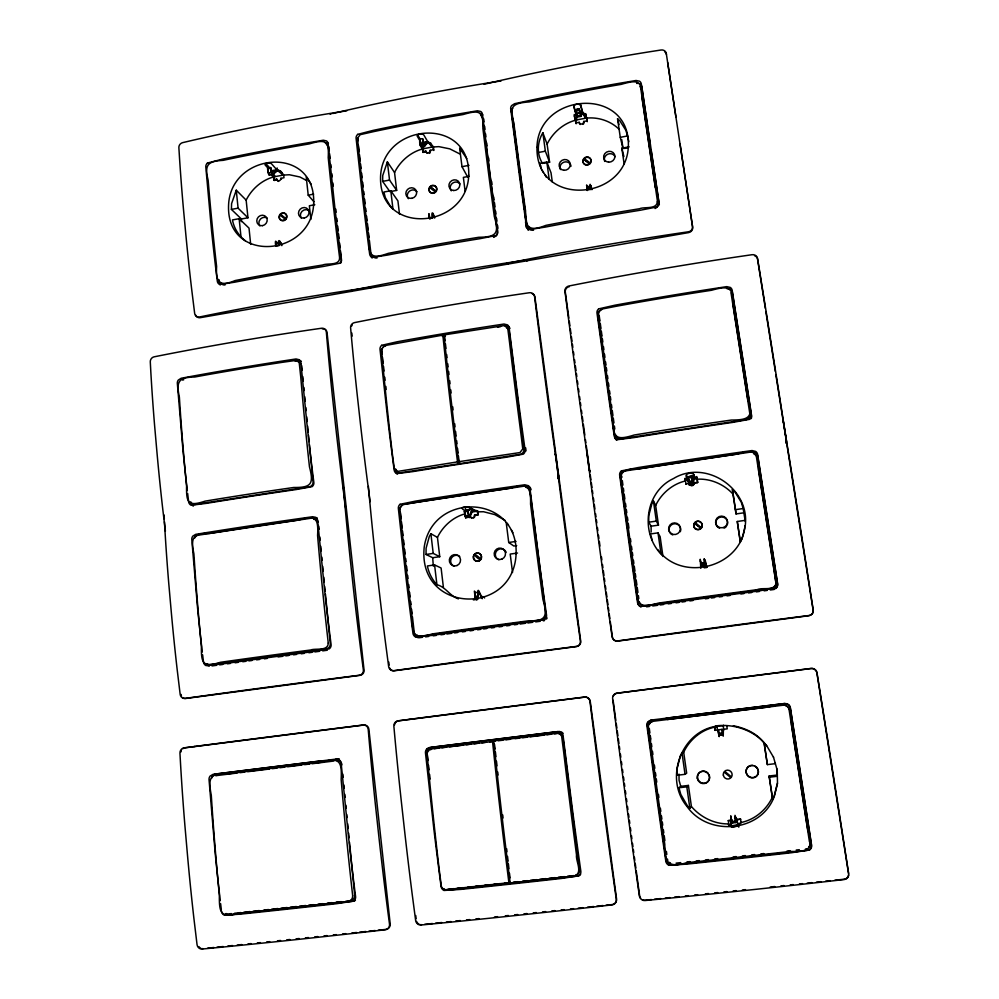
<?xml version="1.0" encoding="UTF-8"?>
<svg xmlns="http://www.w3.org/2000/svg" width="999" height="999" viewBox="0 0 999 999"><rect width="100%" height="100%" fill="white"/><g stroke="black" fill="none" stroke-linecap="round" stroke-linejoin="round"><path stroke-width="1.5" d="M542.582 163.536C536.463 154.046 537.275 142.245 542.844 132.742L547.115 144.118L549.587 162.25L543.993 163.274M582.892 112.6L585.614 118.232L576.76 119.892L576.173 113.536L582.704 112.313L580.881 115.609L579.283 109.091C572.689 105.757 579.457 123.526 576.311 114.66M738.486 825.811L735.264 816.52L735.576 822.564L732.03 822.964L730.918 816.932L731.33 826.61L738.561 825.898L731.256 826.747M281.855 245.642C279.433 238.137 278.371 244.318 278.684 245.105A4.021 1.286 77.1 0 1 278.621 240.959A4.021 1.286 77.1 0 1 280.407 242.095L281.768 244.855M432.692 557.717L439.747 556.705L437.45 537.412L430.894 533.728L429.32 536.451L426.098 548.189L426.024 554.457L432.692 557.717L433.329 566.233M389.897 191.646L382.629 181.368L382.729 175.537L387.375 161.875L394.543 172.515L396.665 190.409L391.246 191.396M723.476 725.274L723.239 736.151L721.902 729.382L718.393 729.807L718.805 734.964L723.276 734.864L721.902 729.382M269.405 175.05A4.021 0.687 80 0 1 268.306 173.189A4.021 0.687 80 0 1 267.607 168.431L270.617 167.47L271.104 171.616M231.406 209.403L231.581 203.646L236.263 190.185L246.154 200.125L247.964 217.782L241.396 218.993L231.406 209.403L238.087 208.167L247.964 217.782M241.321 221.641L241.396 218.993M429.071 214.785L429.083 215.772M468.593 510.701L464.485 511.326L465.734 518.044L465.884 515.147M276.311 242.133A4.021 0.699 80.5 0 0 275.449 241.733A4.021 0.699 80.5 0 0 275.724 245.642L275.861 246.278L276.161 242.532M472.677 508.816L465.971 510.439L472.44 508.966M693.244 479.12L695.916 478.721L693.893 475.874L693.244 483.404L691.845 477.51L688.473 478.009L689.26 485.052L687.137 477.759L686.575 480.119L689.235 479.72M691.845 477.51L693.306 484.453L693.98 476.785L695.916 478.721M425 145.767C419.168 150.999 417.682 136.114 422.714 139.111A4.083 0.912 77.7 0 0 423.564 143.906A4.083 0.912 77.7 0 0 424.987 145.754L428.084 142.208L432.305 147.053L423.738 148.664L422.452 144.98M576.173 113.536L576.923 116.359L581.006 115.559M482.23 598.713L478.571 591.483L478.234 596.565L474.975 597.027L474.7 592.02L474.95 592.732M700.349 561.176C706.58 578.046 702.572 545.816 706.755 567.457M465.659 516.858L464.485 511.326M736.825 819.704L740.546 819.143L736.825 819.704A2.535 2.448 49.5 0 0 735.851 818.031M769.143 775.998L769.28 777.222L777.272 776.285L776.972 775.074L769.143 775.998L772.339 797.227C766.52 809.814 754.67 819.779 740.983 822.514L738.336 824.15C738.448 827.147 729.52 828.183 730.893 824.987L728.433 824.699L728.696 823.9C714.497 824.237 700.549 817.232 691.408 806.505L688.411 785.426L680.731 786.325L678.97 787.761L680.781 794.367L687.449 805.918L689.872 808.378L691.408 806.505M777.409 783.154L774.213 795.966L772.552 798.913L769.28 777.222M744.967 525.711C741.558 567.232 682.305 582.892 657.941 549.812M744.73 528.209L741.97 539.01L740.359 541.845L737.274 521.49L744.954 520.379M731.955 820.117L728.221 820.679L731.905 820.266M472.152 509.527L469.605 516.533L465.522 517.12M465.759 517.719L469.905 517.095L473.039 509.69M579.283 109.091L580.869 116.371L582.654 112.999L585.614 118.232M434.665 218.069L432.692 214.036L432.642 217.894L429.37 218.569L429.158 216.571M683.691 752.247L681.992 752.946L680.344 755.856L677.122 768.468L677.197 775.249L685.039 774.325L686.675 773.176L683.691 752.247C689.472 739.859 701.111 730.007 714.572 727.185L715.034 730.344L717.532 730.032M651.098 526.198L658.478 525.137L655.669 505.457L653.446 501.036L651.86 503.821L648.726 515.809L648.776 522.202L651.098 526.198L651.148 532.067M655.669 505.457C661.338 493.494 672.502 483.991 685.439 480.956L684.877 479.208L687.025 478.046L686.625 475.287M437.45 537.412C442.807 526.323 452.872 517.195 464.822 513.911M547.115 144.118C552.684 132.705 563.224 123.576 575.524 120.192L574.213 116.009L576.023 114.086L573.738 105.257M394.543 172.515C400.037 161.363 410.277 152.347 422.315 149.013L423.114 152.485L422.44 147.028M246.154 200.125C251.586 189.236 261.526 180.32 273.314 177.023L274.263 180.419L277.372 179.832A2.173 1.998 -45.4 0 0 278.596 181.418M693.893 475.874L686.95 476.985L694.018 475.936M591.92 189.698L590.459 185.489L590.609 189.473L590.172 184.315L591.808 188.886M280.519 215.409L281.069 214.735L285.951 218.644L285.402 219.318L280.657 215.547L281.069 214.735M430.232 187.899L430.794 187.213L435.851 191.159L435.289 191.845L430.319 188.049L430.794 187.213M435.764 191.021L435.289 191.845M584.19 159.615L584.765 158.916L590.022 162.912L589.447 163.611L584.19 159.615L589.447 163.611M584.24 159.765L584.765 158.916M589.398 163.449L590.022 162.912M694.954 523.613L695.554 522.889C712.762 537.175 683.029 514.597 700.511 527.996M694.979 523.676L695.579 522.939M269.405 175.062L273.251 174.338L277.56 170.554L283.216 175.087L274.912 176.648L273.464 174.35M678.97 787.761L686.812 786.85L688.411 785.426M432.642 217.894L432.33 217.37A4.083 0.937 78.2 0 1 432.08 213.187A4.083 0.937 78.2 0 1 433.441 214.423L434.565 217.27M464.173 512.025L465.771 510.964L465.434 508.254M420.916 145.717L419.655 139.273M489.56 741.845L494.168 741.27L429.957 749.05L427.06 752.834L428.434 768.893A697.364 94.93 83.2 0 0 439.285 870.179L441.408 886.65L442.882 888.723L445.117 889.784L510.564 882.492M718.493 726.036L714.572 727.185M722.639 731.555A2.485 2.423 43.8 0 0 723.538 729.295L723.601 729.282A2.485 2.423 43.7 0 1 723.613 729.919M715.034 730.344L714.547 726.498M332.692 113.524L341.433 111.476A655.119 182.917 -8.2 0 1 491.483 82.418L501.086 80.919M484.078 84.266L494.717 81.793A667.931 186.014 -9.3 0 1 649.787 51.748L661.038 50A4.633 4.121 -7.8 0 1 666.271 53.384L692.644 227.322A4.758 4.495 -21.1 0 1 688.636 232.605L200.225 317.682A4.446 4.121 -53.5 0 1 195.854 315.222M704.283 567.857L706.892 567.407M477.884 599.3L473.364 599.887M268.843 168.369L270.904 167.982M576.923 116.359L576.148 110.265L578.346 109.853M576.273 111.039L579.52 110.427M282.143 173.476C280.856 166.234 262.562 173.314 276.935 170.33M422.939 142.32L428.396 141.746L425.811 142.245M576.198 113.861L581.555 112.85M272.977 171.416L277.56 170.554M427.959 142.183L425.499 142.645L428.209 142.27M580.069 113.486L582.654 112.999M273.189 171.416L277.722 170.567M275.761 171.341L278.271 170.866M425.911 143.019L428.496 142.532M267.632 168.032L268.506 172.964L271.778 172.352L273.164 173.564L277.822 169.855M420.442 144.318L423.826 143.681L424.9 144.967L428.121 141.483M576.898 116.096L580.706 115.372M577.01 117.133L581.118 116.359M273.601 179.695L276.711 179.108A2.173 1.998 -45.4 0 0 279.008 180.769A2.173 1.998 -45.4 0 0 280.869 178.322L283.991 177.735L283.704 175.075L280.469 171.378L277.385 170.429L271.553 163.836A3.372 1.149 3.3 0 0 267.32 162.874A3.347 1.374 -12.6 0 0 265.197 165.035L268.157 168.319M422.652 151.711L425.861 151.099A2.223 2.06 -37.7 0 0 428.271 152.785A2.223 2.06 -37.7 0 0 430.157 150.3L433.379 149.688L433.828 150.474L433.316 146.378M575.524 120.192L575.911 122.939L579.233 122.315A2.273 2.11 -28.7 0 0 581.743 124.001A2.273 2.11 -28.7 0 0 583.666 121.478L586.987 120.854L587.237 121.678L585.714 113.611M424.175 152.285L426.323 151.873A2.223 2.06 -37.7 0 0 427.135 153.234M311.313 184.365L306.243 177.073L308.216 195.167L313.649 194.156M382.629 181.368L389.535 180.082L396.665 190.409M466.783 158.579L459.665 148.327L462 166.658L469.018 165.359M538.224 152.522L545.354 151.199L549.587 162.25M627.522 135.964L625.874 130.307L619.78 120.704L617.569 118.744L620.267 137.313L627.522 135.964L628.858 141.683M250.687 244.405L249.013 228.122L239.148 218.681L232.467 219.917C233.903 228.209 238.711 235.702 245.367 240.834M314.81 204.745L309.365 205.757L310.864 219.405M390.796 190.747L383.878 192.02L385.327 197.602L390.909 207.118L392.969 209.091L390.796 190.747L397.914 200.874L399.525 214.373M468.981 176.348L463.361 177.385L465.109 191.221M541.271 168.968L539.685 163.324L546.84 162.013L551.036 172.852L552.285 181.98M624.138 164.011L621.84 148.189L629.12 146.853M624.487 148.451L627.335 147.927M277.635 242.72L280.407 242.095M591.046 186.751L586.9 187.5L586.825 186.813L590.821 186.089M275.687 243.506L278.796 242.944M277.909 243.356L280.494 242.882M590.509 188.374L587.225 188.973L586.825 186.813M275.861 246.278L279.083 245.617M587.25 190.534L586.625 184.952L587.35 189.972L590.684 189.373M445.079 340.709L444.717 337.625L442.869 335.102L384.253 345.704L381.518 349.238L382.704 363.386A652.11 90.247 81.8 0 0 392.37 453.858L394.305 468.756L397.752 471.403L457.517 461.888L459.315 463.723L400.587 472.764A4.533 4.333 -49.4 0 1 395.716 469.043M295.092 361.101L298.139 360.589A4.508 4.246 -52.5 0 1 301.336 361.351M442.357 336.401L445.429 335.889M497.527 327.148L500.599 326.636M443.981 334.915L504.195 325.587L507.717 328.109L509.54 342.345A658.578 54.633 81.6 0 0 520.929 433.791L522.764 448.926L519.955 452.572L458.653 461.713L458.291 458.891A657.18 72.69 81.7 0 1 444.255 337.55L443.981 334.915L445.217 336.601M346.84 110.789L337.65 112.213A645.791 179.033 -7 0 0 192.42 140.347L182.63 142.645A4.358 3.634 -48.3 0 0 178.871 147.552L179.408 156.319A579.82 127.06 80.4 0 0 183.429 208.766L185.864 234.852A580.182 127.385 80.5 0 0 191.746 289.86L194.668 313.474A4.446 4.071 -74.6 0 0 199.313 317.033L209.328 314.985A655.157 131.531 -7 0 1 357.729 289.111L368.681 287.512A4.52 4.433 -43.6 0 0 369.817 287.188M466.021 509.915L472.552 508.866M465.984 510.227L472.34 509.103M687.05 476.935L693.768 476.136M687.137 477.135L693.731 476.548M464.597 511.763L467.919 511.263L469.605 516.533M470.666 512.187L476.623 511.313L476.511 510.464M687.25 477.51L689.06 484.028L688.935 481.393L692.419 480.869M689.035 482.317L692.607 481.793M465.259 516.283L468.793 515.771M689.11 483.104L692.806 482.567M471.765 517.981A2.285 2.235 -55.1 0 1 470.404 516.196L469.992 515.909A2.285 2.235 -55.1 0 0 472.502 517.832A2.285 2.235 -55.1 0 0 474.463 515.247L478.221 515.047M685.876 483.916L689.385 483.404A2.36 2.31 -9.5 0 0 692.057 485.352A2.36 2.31 -9.5 0 0 694.068 482.704L697.664 482.529L694.168 483.054A2.36 2.31 -9.4 0 1 689.66 484.328M465.409 516.833L469.08 516.283M474.463 515.247L477.097 515.209M689.098 484.652L693.431 484.003M426.024 554.457L433.216 553.409L439.747 556.705M508.429 524.862L506.218 522.664L508.728 542.482L516.058 541.421M648.776 522.202L656.318 521.116L658.478 525.137M743.556 512.862L736.038 513.936L735.476 509.652L743.156 508.541L745.279 521.503M516.683 545.604L513.811 546.016L508.728 542.482M443.406 587.424L441.096 567.994L434.577 564.934L427.385 565.958C428.733 572.889 432.142 579.595 436.925 584.74C445.766 586.85 449.737 596.078 458.404 598.863M517.532 553.021L510.202 554.083L512.537 572.489M662.961 556.468L660.127 536.65L658.004 532.867L650.449 533.953L652.185 540.122M476.348 592.532L479.133 592.145M700.973 563.136L704.47 562.787L700.998 563.274M701.123 564.16L704.607 563.673M475 596.753L478.359 596.278M701.261 565.172L704.782 564.685M212.013 665.921L216.621 665.297M219.693 664.872L222.777 664.46M227.385 663.823L230.457 663.411M235.065 662.787L238.149 662.362M242.757 661.738L245.829 661.313M248.913 660.901L251.985 660.489M256.593 659.852L259.665 659.44M264.285 658.816L267.357 658.391M278.122 656.93L282.729 656.306M285.801 655.881L288.886 655.469M293.494 654.832L296.566 654.42M301.174 653.796L304.258 653.371M308.866 652.747L311.938 652.322M315.022 651.91L319.63 651.286M322.702 650.861L327.31 650.237M422.54 637.287L419.48 637.699A4.72 4.583 -75.3 0 1 414.385 633.653L412.437 616.783M425.599 636.875L428.658 636.45M433.241 635.826L436.301 635.414M440.884 634.79L443.943 634.377M447.003 633.965L451.598 633.341M454.645 632.916L457.704 632.504M462.3 631.88L465.359 631.468M469.942 630.844L473.002 630.419M477.584 629.795L480.644 629.382M483.703 628.97L486.763 628.546M491.358 627.921L494.418 627.509M499.001 626.885L502.06 626.473M506.643 625.849L509.702 625.436M514.298 624.812L517.357 624.387M520.417 623.975L524.999 623.351M528.059 622.939L532.642 622.315M535.701 621.89L540.297 621.266M646.578 606.818L649.662 606.393M652.759 605.981L657.392 605.344M660.489 604.919L663.586 604.507M668.219 603.871L671.316 603.458M675.961 602.822L679.045 602.397M682.142 601.985L685.239 601.56M689.872 600.923L692.969 600.511M705.331 598.826L708.428 598.401M711.525 597.989L714.61 597.564M719.255 596.927L722.352 596.515M726.985 595.879L730.082 595.454M740.908 593.993L743.993 593.568M748.638 592.931L751.735 592.519M756.368 591.883L759.465 591.458M764.098 590.834L767.195 590.409M770.291 589.997L773.376 589.572A4.97 4.858 15.6 0 0 774.625 589.235M493.693 740.883L557.854 733.191L560.139 734.178L561.638 736.188L563.711 752.397A704.782 57.043 82.5 0 0 576.51 854.944C575.524 860.801 583.379 873.263 574.338 875.898L510.177 882.966L509.777 879.857A703.071 76.261 82.8 0 1 494.006 743.893L493.693 740.883L495.354 741.121M237.013 773.039L217.033 775.524A4.745 4.421 -78 0 0 215.896 775.823M240.097 772.664L244.705 772.09M247.777 771.703L269.305 769.043M272.377 768.656L276.998 768.081M280.07 767.707L284.69 767.132M287.762 766.745L301.598 765.034M304.67 764.647L309.29 764.085M312.362 763.698L333.891 761.026M434.253 748.701L438.861 748.126M441.933 747.751L446.541 747.177M449.612 746.79L463.449 745.079M466.521 744.705L471.128 744.13M474.2 743.743L478.808 743.181M481.88 742.794L486.488 742.22M498.389 740.746L502.947 740.184M505.981 739.809L510.539 739.248M515.097 738.673L519.655 738.111M522.689 737.737L527.247 737.175M530.282 736.8L543.956 735.102M546.99 734.727L551.548 734.165M554.582 733.778L557.617 733.403A4.858 4.758 81.6 0 1 562.949 737.637L579.482 869.929A5.032 4.833 72.3 0 1 575.299 875.436M716.67 725.798C734.802 723.776 754.957 730.569 766.608 745.654M723.538 729.295L727.247 728.845L726.723 725.686M718.868 733.291L722.489 732.854M718.968 734.203L722.677 733.753M719.018 734.914L722.876 734.44M733.366 725.749C745.017 728.084 757.067 733.328 764.123 743.069L767.369 764.61L775.361 763.661L775.087 762.724M715.709 725.948L716.87 727.022M731.792 821.528L735.414 821.128M731.93 822.564L735.589 822.152M737.187 824.2L739.997 823.875M731.318 825.748L738.136 824.987M731.33 826.036L738.224 825.261M731.343 826.273L738.323 825.499M676.098 863.136L680.719 862.624M686.875 861.962L689.959 861.625M696.116 860.951L699.2 860.614M705.356 859.939L708.441 859.602M714.597 858.94L717.682 858.603M733.079 856.917L736.163 856.58M742.319 855.918L745.404 855.581M751.56 854.907L754.645 854.57M760.801 853.895L763.885 853.558M786.987 851.048L790.059 850.711M796.228 850.037L799.312 849.699M447.902 889.31L454.008 888.648M457.067 888.311L463.186 887.649M467.769 887.149L472.352 886.65M475.412 886.313L481.518 885.651M484.577 885.314L490.696 884.652M493.743 884.315L499.862 883.653M504.445 883.153L509.028 882.654M513.324 882.192L517.969 881.68M522.614 881.18L527.272 880.668M530.369 880.331L536.563 879.657M539.66 879.32L545.854 878.645M548.963 878.308L555.157 877.634M558.254 877.297L564.447 876.623M567.544 876.285L573.751 875.611M231.443 913.598L228.346 913.923A4.883 4.508 -85.3 0 1 226.049 913.523M234.528 913.261L240.722 912.587M243.806 912.249L250 911.575M253.097 911.238L259.278 910.564M263.923 910.064L268.556 909.552M271.653 909.215L277.847 908.541M280.931 908.203L287.125 907.529M290.209 907.204L296.403 906.53M299.5 906.193L305.682 905.519M308.778 905.181L313.411 904.669M318.057 904.17L322.702 903.67M327.335 903.158L331.98 902.659M336.613 902.147L341.258 901.647M345.904 901.135L350.537 900.636A4.933 4.633 89.8 0 0 354.682 895.229L349.525 842.444M651.423 899.55L645.254 900.199A5.17 4.945 61.2 0 1 642.682 899.787M654.507 899.225L660.664 898.576M665.297 898.089L669.917 897.601M674.55 897.114L679.17 896.627M685.339 895.978L688.423 895.653M694.592 894.992L697.677 894.667M705.394 893.855L708.478 893.531M714.647 892.881L717.732 892.557M723.888 891.907L726.972 891.583M733.141 890.933L736.226 890.609M742.394 889.959L745.479 889.634M770.154 887.025L774.787 886.538M780.956 885.888L784.04 885.564M790.197 884.914L793.281 884.59M799.45 883.94L802.534 883.615M807.167 883.128L811.787 882.641M816.42 882.142L821.041 881.655M825.674 881.168L830.294 880.681M834.927 880.194L844.18 879.22A5.357 5.082 43.9 0 0 848.563 874.849M424.687 924.325L432.442 923.513M435.539 923.188L441.745 922.527M446.403 922.04L451.048 921.553M455.706 921.066L460.352 920.566M466.558 919.917L469.655 919.592M475.861 918.943L478.958 918.605M494.468 916.982L497.564 916.645M505.319 915.833L508.416 915.509M514.622 914.847L517.719 914.522M523.926 913.873L527.022 913.548M533.229 912.886L536.326 912.562M542.532 911.912L545.629 911.587M551.835 910.926L554.932 910.601M561.126 909.952L564.235 909.627M570.429 908.965L573.538 908.64M578.184 908.153L582.842 907.666M587.487 907.167L593.693 906.518M596.79 906.193L602.996 905.544M606.093 905.206L612.3 904.557A5.17 4.945 64.5 0 0 616.57 898.925L590.259 701.398A4.945 4.87 71.6 0 0 584.777 697.127L398.626 720.841A4.845 4.67 -85.6 0 0 395.504 722.664M207.692 948.163L213.898 947.502M216.995 947.177L223.202 946.528M227.859 946.041L232.505 945.541M237.163 945.054L241.808 944.567M248.014 943.918L251.111 943.593M257.317 942.931L260.414 942.606M266.621 941.957L269.718 941.632M277.472 940.808L280.569 940.484M286.775 939.834L289.872 939.51M296.079 938.848L299.176 938.523M305.382 937.874L308.479 937.549M314.685 936.9L317.782 936.562M323.988 935.913L327.085 935.588M333.291 934.939L336.388 934.614M342.595 933.953L345.691 933.628M351.898 932.979L356.543 932.492M359.64 932.167L365.846 931.505M368.943 931.18L375.149 930.531M378.246 930.206L386.001 929.382A5.057 4.77 82.4 0 0 390.197 923.85L368.906 729.27A4.858 4.67 -84.1 0 0 363.736 725.037L185.002 747.814A4.783 4.471 -79.9 0 0 182.829 748.738M580.494 105.282L582.729 112.825L585.377 113.911L586.6 118.119C598.426 116.883 610.976 121.091 619.38 129.558M422.315 149.013L419.98 145.092L421.416 143.257L417.245 136.226A3.397 1.386 -15.3 0 1 419.767 133.953A3.397 1.236 1.2 0 1 423.826 134.977L427.909 142.033L430.769 143.057L433.042 146.99L438.886 146.641L449.8 148.863L459.577 153.821M283.704 175.075L289.36 174.75L299.862 176.973L306.556 180.494M687.025 478.046C682.442 472.827 695.516 470.941 694.105 476.998L696.653 477.46L697.14 479.208C710.514 478.371 724.05 484.265 733.029 494.13L736.038 513.936M723.338 725.811C683.616 725.149 662.349 777.022 686.987 806.455C708.353 837.025 761.213 832.167 774.287 796.44L777.497 783.553L777.234 770.179L773.451 757.017M465.771 510.964C455.094 506.318 471.466 505.307 472.527 509.965L475.424 510.352L477.46 511.838L483.541 511.738L494.917 514.635L505.144 520.429M336.001 759.04L337.237 759.053M474.238 510.227L476.623 511.313M338.424 759.402L339.473 760.052A4.908 4.72 -71.8 0 1 341.171 763.336L348.639 838.111A634.178 112.288 83.5 0 0 354.233 885.826L355.582 896.503A4.97 4.808 78.5 0 1 353.721 901.073L336.788 903.67A693.094 37.438 -7.1 0 1 240.359 914.147L224.251 915.146A4.908 4.471 77 0 1 221.503 911.138M430.881 187.362L435.851 191.159M733.029 494.13L732.417 489.435L734.777 491.658L741.333 502.335L743.156 508.541M662.275 555.332C639.81 533.853 644.692 491.958 673.488 478.558C705.993 458.616 751.123 489.335 745.067 526.86M764.123 743.069L766.583 745.504L773.513 757.254M458.653 461.713L460.452 463.548L519.942 454.395A4.595 4.433 -37.2 0 0 523.901 449.263L509.19 331.218A4.533 4.283 -33.6 0 0 506.505 327.859M285.402 219.318L285.951 218.644M269.168 174.338L268.506 172.964M270.841 174.276L273.314 177.023M276.711 179.108L277.372 179.832M265.921 163.636L270.841 169.131M280.869 178.322L281.518 179.046M308.216 195.167L313.961 201.786M429.358 142.882L432.305 147.053M542.007 170.167L543.493 172.577M544.979 174.987L546.453 177.397M425.861 151.099L426.323 151.873M417.632 134.865L420.417 139.573M430.157 150.3L430.606 151.074M511.438 530.094L512.937 532.717M299.2 362.437L300.736 376.923A647.439 112.875 81.8 0 0 309.465 466.858C313.948 483.866 311.488 487.712 293.706 487.487A645.329 92.657 -6.5 0 0 205.12 501.136C188.162 506.805 186.226 502.947 186.576 486.038A641.208 146.179 82 0 1 179.37 397.065C175.974 381.393 178.571 377.347 194.805 376.998A637.624 125.961 -6.4 0 1 281.855 362.387L296.154 360.389L299.2 362.437A4.421 4.121 -48.7 0 1 300.986 363.723M462 166.658L467.794 177.31M467.919 511.263L467.682 511.388A4.146 1.011 80.8 0 0 468.556 516.296A4.146 1.011 80.8 0 0 469.905 517.095M459.665 148.327L461.126 151.074M482.13 597.852L479.021 591.271A4.183 1.024 81.6 0 0 477.759 591.171A4.183 1.024 81.6 0 0 478.059 595.966L478.234 596.565M738.261 824.737L734.977 815.334L735.576 822.564M422.739 138.699L423.826 143.681M271.778 172.352L270.966 169.53M539.685 163.324L540.771 166.021M587.35 189.972L587.3 189.385M575.911 122.939L576.161 123.764L574.213 114.448M576.023 114.086L573.701 106.568A3.484 1.374 -17.9 0 1 576.648 104.196A3.459 1.324 -1.3 0 1 580.506 105.282M579.233 122.315L579.482 123.139A2.273 2.11 -28.6 0 0 580.344 124.5M583.666 121.478L583.916 122.303A2.273 2.11 -28.6 0 1 583.066 124.338M580.506 103.971L582.729 112.825M706.63 566.57L704.158 558.703L704.745 564.972M680.731 786.325L679.058 780.294L678.995 774.088M429.27 214.448L428.858 213.624L429.37 218.569M474.85 591.858L474.425 591.033L474.975 597.027M621.84 148.189L623.913 156.593M620.267 137.313L623.064 148.714M617.569 118.744L618.993 124.613M475.599 595.441L476.785 599.987M716.745 726.098L719.218 736.638L718.393 729.807M429.533 215.946L430.157 218.881M765.346 308.416L757.554 259.203A4.808 4.558 -15.6 0 0 754.557 255.707M765.833 311.501L775.336 371.478M775.823 374.563L813.124 610.164A5.032 4.883 20 0 1 808.94 615.696L617.794 641.083A4.82 4.808 59.8 0 1 612.375 636.937L610.277 621.528M848.526 873.488L816.882 672.851A5.132 4.97 28.6 0 0 811.063 668.518L617.07 693.244A4.933 4.87 62.4 0 0 613.211 696.216M809.465 841.907L789.048 709.465A5.032 4.883 35 0 0 783.366 705.182L652.647 721.34C643.831 723.85 651.385 736.226 650.536 741.832A701.261 32.218 82 0 0 664.785 844.367C664.822 863.798 668.219 867.806 687.474 862.624A701.098 37.862 -6.5 0 0 790.384 851.41C810.976 852.11 813.336 847.976 807.554 828.521A708.953 7.817 81.3 0 0 791.533 724.637C791.295 704.907 787.786 701.735 768.431 706.967A693.269 3.309 -7 0 0 667.282 719.517M732.417 489.435L735.476 509.652M740.359 542.42L737.274 521.49M764.098 742.569L767.369 764.61M650.349 145.167L641.296 83.941A4.645 4.233 -11.8 0 0 639.51 81.181L636.063 80.494L622.04 82.842A671.39 179.408 -9.2 0 0 528.134 100.787L514.61 103.696L511.625 105.594A4.608 4.083 -36.3 0 0 510.701 108.829L519.18 173.826A596.79 41.434 81.1 0 0 525.062 216.496L526.436 226.174A4.658 4.408 -50.6 0 0 529.233 229.62L545.367 227.073A677.459 144.668 -8.7 0 1 640.634 210.177L657.167 206.93A4.708 4.57 -18.5 0 0 658.915 202.622L657.442 192.807A602.934 6.643 81.4 0 1 651.011 149.638M659.328 204.695L641.857 86.863A4.67 4.321 -25.6 0 0 639.023 83.579M696.778 476.523L697.664 482.529M697.14 479.208L697.577 482.192M693.693 474.225L694.105 476.998M740.546 819.143L741.121 823.051M688.648 479.37L688.935 481.393M738.336 824.15L738.773 827.16M686.45 479.258L686.575 480.119M685.102 478.259L685.988 484.265M730.306 825.911L730.182 824.987L731.193 825.536L730.744 815.808L732.03 822.964M728.283 820.529L729.045 825.736M621.74 139.598L622.839 147.203M653.446 501.036L656.318 521.116M658.004 532.867L660.888 553.071M681.992 752.946L685.039 774.325M686.812 786.85L689.872 808.378M586.6 118.119L586.987 120.854M576.648 119.106L576.76 119.892M622.29 480.507L622.926 485.114M623.364 488.174L623.788 491.246M624.213 494.318L624.862 498.913M625.511 503.508L625.936 506.58M626.361 509.652L626.798 512.712M627.434 517.32L627.872 520.379M628.296 523.451L628.933 528.046M630.444 538.786L630.869 541.845M631.518 546.453L631.942 549.512M632.367 552.584L632.804 555.656M633.441 560.252L633.865 563.324M634.303 566.383L634.939 570.991M635.376 574.05L635.801 577.122M636.226 580.182L636.875 584.79M637.3 587.849L637.949 592.457M638.373 595.516L638.811 598.588M649.275 728.283L649.912 732.904M650.337 735.976L650.774 739.048M651.41 743.668L651.835 746.74M652.484 751.36L652.909 754.432M654.407 765.197L654.832 768.281M655.469 772.889L655.906 775.973M656.331 779.045L656.755 782.117M658.466 794.43L658.89 797.502M660.389 808.266L660.826 811.35M661.463 815.958L661.887 819.043M662.325 822.115L662.749 825.186M663.386 829.807L663.811 832.879M664.248 835.951L664.884 840.571M666.383 851.335L666.808 854.42M599.263 316.046L599.887 320.617M600.312 323.676L600.948 328.259M601.361 331.306L601.997 335.889M602.409 338.948L602.834 341.995M603.458 346.578L603.883 349.638M604.52 354.208L604.932 357.267M605.569 361.85L605.981 364.897M606.405 367.957L606.83 371.004M607.454 375.587L607.879 378.646M608.503 383.229L608.928 386.276M609.552 390.859L609.977 393.918M610.401 396.965L610.814 400.025M611.45 404.595L611.863 407.654M612.287 410.714L612.911 415.284M613.336 418.344L613.96 422.927M614.385 425.974L614.81 429.033M568.856 318.082L565.284 291.933A4.658 4.446 -30.4 0 1 567.045 287.7M569.28 321.166L569.905 325.774M570.329 328.858L570.953 333.466M571.378 336.551L572.002 341.171M572.427 344.243L572.839 347.315M573.476 351.935L573.901 355.007M574.525 359.628L574.949 362.712M575.362 365.784L575.998 370.404M576.411 373.476L576.835 376.548M577.459 381.168L577.884 384.24M578.521 388.861L578.933 391.945M579.57 396.553L579.982 399.637M580.407 402.709L580.831 405.781M581.455 410.402L581.88 413.474M582.292 416.558L582.929 421.178M583.341 424.25L584.815 435.015M585.439 439.635L585.864 442.707M586.288 445.791L586.913 450.412A4.708 4.458 -38.6 0 0 586.825 451.548M587.337 453.484L589.872 472.052M590.284 475.124L590.921 479.757M591.346 482.829L591.97 487.462M592.395 490.534L592.819 493.618M593.443 498.239L593.868 501.323M594.28 504.408L594.917 509.028M595.554 513.661L595.966 516.733M596.391 519.817L596.815 522.902M597.439 527.522L597.864 530.606M598.488 535.227L598.913 538.311M599.338 541.396L599.962 546.016M601.435 556.805L601.86 559.89M602.484 564.51L602.909 567.594M603.334 570.679L603.958 575.299M604.383 578.384L604.807 581.455M605.431 586.088L605.856 589.16M606.281 592.245L606.905 596.878M607.33 599.949L607.954 604.582M608.379 607.654L608.803 610.739M609.215 613.823L609.852 618.443M542.844 132.742L545.354 151.199M546.84 162.013L549.175 179.158M613.099 700.274L615.821 720.267M616.233 723.351L616.858 727.959M617.282 731.043L617.906 735.651M618.319 738.736L618.943 743.343M619.368 746.415L619.78 749.5M620.404 754.108L620.829 757.192M621.453 761.8L621.865 764.884M622.489 769.492L622.914 772.577M623.538 777.185L623.95 780.269M624.375 783.341L624.787 786.413M625.411 791.033L625.836 794.105M626.46 798.725L626.873 801.797M627.497 806.418L627.921 809.49M628.546 814.11L628.958 817.182M629.382 820.254L629.795 823.338M630.419 827.946L630.844 831.031M631.468 835.639L631.88 838.723M632.504 843.331L632.929 846.415M633.341 849.487L633.766 852.559M634.39 857.179L634.802 860.251M635.227 863.336L635.851 867.944M636.263 871.016L639.61 895.628A5.17 4.945 61.2 0 0 640.609 898.113M511.151 109.715L511.563 112.787M511.975 115.859L512.587 120.467M512.999 123.539L513.611 128.147M514.023 131.219L514.635 135.827M515.034 138.898L515.659 143.506M516.058 146.578L516.471 149.65M517.082 154.258L517.694 158.866M518.106 161.938L518.518 165.01M519.13 169.618L519.542 172.69M520.154 177.298L520.566 180.369M521.178 184.977L521.59 188.049M521.99 191.121L522.614 195.729M523.014 198.801L523.638 203.409M524.038 206.481L524.45 209.553M525.062 214.161L526.498 224.912M370.105 501.648L367.033 478.371A594.455 92.208 81.6 0 1 360.065 420.454L357.005 392.857A593.718 92.02 81.6 0 1 351.436 337.063L350.599 327.697A4.508 4.021 -48.3 0 1 354.483 322.615L364.922 320.542A664.16 125.275 -7.8 0 1 518.219 294.368L529.433 292.732A4.608 4.296 -13.8 0 1 534.54 296.378L535.701 305.869A602.497 43.269 81.5 0 0 542.907 362.525L546.628 390.572A603.246 43.357 81.5 0 0 556.793 464.398L558.266 474.675A4.695 4.67 -17.7 0 1 557.966 477.097M488.623 157.967L489.011 160.939M525.649 447.827L526.048 450.899M587.012 452.972L588.099 461.513A614.622 35.902 81.7 0 0 595.904 520.679L599.862 549.837A615.671 35.964 81.7 0 0 608.379 610.864L612.112 636.788A4.833 4.72 61.5 0 0 617.532 640.946L629.12 639.348A702.634 27.497 -7.4 0 1 796.927 617.045L809.015 615.509A4.983 4.883 25.4 0 0 813.223 609.977L811.55 599.2A625.199 17.57 81.2 0 0 799.375 521.378L794.667 491.708A624.1 17.545 81.2 0 0 785.014 431.568L783.366 421.453A4.87 4.583 7.7 0 0 783.004 420.292M457.517 461.888L457.155 459.065A657.192 73.014 81.7 0 1 443.131 337.749L442.869 335.102M508.966 883.104L508.566 879.994A703.071 76.598 82.8 0 1 492.807 744.03L492.495 741.021M165.409 531.181L162.837 509.79A584.74 144.256 81.8 0 1 157.018 452.972L154.633 425.886A584.028 143.968 81.7 0 1 150.774 371.029L150.287 361.813A4.421 3.796 -55.6 0 1 154.096 356.83L163.961 354.87A652.197 121.566 -6.8 0 1 310.677 329.807L321.516 328.246A4.495 4.171 -28.1 0 1 326.323 331.843L327.123 341.183A592.494 98.377 81.6 0 0 332.467 396.865L335.452 424.388A593.219 98.576 81.7 0 0 344.156 496.778L345.492 506.83A4.583 4.52 -67.6 0 1 345.504 508.041M433.042 146.99L433.379 149.688M477.672 510.626L478.034 513.573M477.46 511.838L477.809 514.747M423.638 147.889L423.738 148.664M772.339 797.227L772.552 798.913M187.65 493.456L188.636 501.723A4.52 4.183 -81.5 0 0 191.184 505.257L206.231 503.384A661.413 79.296 -6.8 0 1 296.278 489.535L312.1 486.65A4.57 4.483 -63.8 0 0 313.848 482.405L312.612 472.627A592.382 105.744 81.6 0 1 307.505 429.345L300.849 362.612A4.52 4.246 -35.5 0 0 299.275 359.752L296.041 358.966L282.617 361.001A655.556 114.585 -6.8 0 0 193.794 375.924L181.156 378.259L178.322 380.045A4.458 3.946 -57.8 0 0 177.335 383.291L182.879 449.3A586.475 137.625 81.7 0 0 187.312 490.634M202.635 654.845L203.484 661.912A4.608 4.271 89 0 0 206.081 665.609L221.416 664.073A669.817 34.266 -6.9 0 1 313.199 651.585L329.32 648.826A4.67 4.583 -83.2 0 0 331.094 644.492L329.82 634.452A602.584 108.067 82.4 0 1 324.563 589.835L317.645 520.579A4.608 4.408 -45 0 0 316.034 517.582L312.737 516.72L299.063 518.643A663.786 71.316 -6.9 0 0 208.566 532.28L195.679 534.353L192.795 536.126A4.558 4.096 -65.2 0 0 191.796 539.472L197.552 607.941A596.49 140.609 82.7 0 0 202.298 652.01M387.375 161.875L389.535 180.082M430.894 533.728L433.216 553.409M434.577 564.934L436.925 584.74M220.617 903.608L221.328 909.627M494.517 744.342L495.054 748.95M495.417 752.022L495.954 756.618M496.478 761.226L497.015 765.833M497.727 771.977L498.089 775.037M502.722 814.947L503.071 818.019M506.643 848.713L506.993 851.785M507.529 856.393L508.066 861.001M508.429 864.073L508.953 868.668M509.49 873.276L510.027 877.884M445.429 343.781L445.966 348.389M446.678 354.545L447.04 357.617M447.752 363.773L448.101 366.845M448.638 371.453L449.001 374.538M449.712 380.681L450.062 383.766M450.774 389.91L451.136 392.994M452.734 406.83L453.084 409.902M454.695 423.751L455.044 426.823M455.581 431.431L456.118 436.051M456.655 440.659L457.005 443.731M457.542 448.351L458.079 452.959M458.429 456.043L459.315 463.723M358.441 145.479L359.141 151.611M359.503 154.683L360.214 160.814M360.564 163.873L361.089 168.481M361.626 173.077L362.15 177.685M362.687 182.28L363.224 186.875M363.748 191.483L364.098 194.543M364.635 199.151L365.172 203.746M365.696 208.341L366.046 211.413M366.583 216.009L367.108 220.617M367.47 223.676L368.181 229.807M368.531 232.879L369.056 237.475M369.418 240.547L371.191 255.881A4.533 4.246 -43.5 0 0 372.015 257.929M382.118 354.108L381.768 351.036A4.558 4.321 -47.1 0 1 382.105 348.738M382.467 357.18L383.179 363.336M383.541 366.421L384.066 371.029M384.777 377.185L385.139 380.257M385.851 386.413L386.201 389.485M400.399 512.499L401.111 518.643M401.461 521.703L402.172 527.834M402.522 530.906L403.059 535.514M403.584 540.109L404.12 544.705M404.645 549.313L405.182 553.908M405.706 558.516L406.069 561.575M406.593 566.183L407.13 570.779M407.654 575.387L408.017 578.446M408.716 584.577L409.078 587.649M409.602 592.245L410.139 596.853M410.664 601.448L411.026 604.52M411.551 609.115L412.088 613.723M427.984 760.526L427.097 752.796A4.895 4.72 89.6 0 1 431.218 747.364L558.653 731.543A4.958 4.858 75 0 1 559.915 731.555M428.521 765.159L429.058 769.792M429.595 774.425L430.132 779.07M351.81 333.004L352.16 336.101M388.773 662.037L389.123 665.134M701.335 565.446L700.237 559.253L700.823 568.281M415.759 915.534L416.108 918.605M329.258 150.637L328.908 147.552A4.371 4.021 -42.6 0 0 326.411 144.393M329.595 153.709L330.12 158.329M330.806 164.485L331.156 167.57M331.843 173.726L332.192 176.811M332.879 182.967L333.229 186.051M335.814 209.153L336.163 212.225M336.85 218.381L337.2 221.466M337.712 226.086L338.236 230.707M338.574 233.791L339.098 238.411M339.61 243.032L340.135 247.652M340.472 250.724L341.508 259.965A4.421 4.133 -45.7 0 1 341.483 261.089M283.129 174.326L283.216 175.087M277.123 167.944L277.385 170.429M274.837 175.886L274.912 176.648M273.689 175.025L274.263 180.419M236.263 190.185L238.087 208.167M239.148 218.681L240.984 236.775M318.806 526.173L319.106 529.258M319.867 536.987L320.167 540.084M320.766 546.266L321.216 550.911M321.828 557.092L322.128 560.189M322.727 566.371L323.177 571.003M323.788 577.185L324.238 581.83M324.687 586.463L325.137 591.108M325.449 594.193L330.269 643.668A4.595 4.383 -69.5 0 1 326.323 648.801L210.002 664.647A4.558 4.258 -70 0 1 206.868 663.736M342.869 774.15L343.169 777.259M343.931 785.014L344.23 788.124M344.842 794.33L345.142 797.427M345.891 805.194L346.203 808.303M346.803 814.51L347.103 817.607M347.714 823.825L348.164 828.483M348.626 833.129L349.076 837.786M301.76 365.746L302.21 370.392M302.809 376.586L303.271 381.231M303.871 387.425L304.171 390.522M304.77 396.715L305.232 401.348M305.831 407.542L306.131 410.639M306.73 416.833L307.18 421.478M307.642 426.123L308.241 432.317M308.541 435.414L309.141 441.595M309.453 444.692L313.062 481.843A4.495 4.246 -55.5 0 1 309.178 486.875L195.055 504.445A4.446 4.133 -59.5 0 1 190.747 501.86M219.106 279.77L219.405 282.842A4.446 4.121 -51.3 0 0 220.18 284.865M368.394 486.413L369.143 494.805A603.97 94.056 82.2 0 0 374.95 552.884L378.134 581.455A604.994 94.206 82.3 0 0 385.314 641.221L388.648 666.595A4.708 4.458 80.3 0 0 393.743 670.679L404.645 669.168A682.854 26.861 -7.2 0 1 564.622 647.914L576.298 646.428A4.808 4.77 51.9 0 0 580.394 641.021L578.883 630.481A614.11 44.306 81.8 0 1 568.394 554.32L564.547 525.249A613.049 44.243 81.8 0 1 557.03 466.233L555.819 456.293A4.683 4.495 -12.1 0 0 554.92 454.133M164.311 519.018L164.161 516.271A4.508 3.959 -61.9 0 1 164.236 515.109M164.46 521.765L164.685 525.899A593.98 147.078 82.8 0 0 168.719 582.941L171.191 610.976A594.979 147.303 82.9 0 0 177.173 669.555L180.17 694.392A4.595 4.208 84.6 0 0 184.94 698.426L195.242 696.99A670.192 26.036 -7 0 1 348.077 676.685L359.365 675.249A4.683 4.62 89.4 0 0 363.374 669.967L362 659.652A603.721 100.712 82.4 0 1 353.034 585.039L349.95 556.53A602.709 100.549 82.3 0 1 344.355 498.576L343.519 488.798A4.583 4.358 -35.1 0 0 343.269 487.674M776.847 768.805L776.972 775.074M657.354 201.373C657.255 209.89 644.33 206.493 639.472 208.754A658.453 142.582 -8.8 0 0 545.966 225.349C529.782 231.681 524.9 228.584 525.574 210.964A648.863 43.469 81.2 0 1 513.773 122.477C508.653 105.981 512.937 103.197 529.258 101.91A651.81 175.774 -9.2 0 1 621.291 84.341C637.512 79.62 642.482 80.032 642.057 98.227A655.282 7.405 81.4 0 0 655.307 187.675M753.496 453.646A4.783 4.645 -4.4 0 1 756.48 457.267L775.948 582.979A4.87 4.758 15.4 0 1 771.865 588.349L644.567 605.681A4.733 4.708 17.8 0 1 639.235 601.66M621.865 477.447A4.67 4.583 -23 0 1 621.853 476.248M672.677 534.927A5.882 5.807 -5.8 0 1 669.417 527.385A5.882 5.807 -5.8 0 1 677.072 524.15A5.882 5.807 -5.8 0 1 680.344 531.68M719.517 528.221A5.944 5.832 0.7 0 1 716.183 520.654A5.944 5.832 0.7 0 1 723.913 517.395A5.944 5.832 0.7 0 1 727.247 524.962M726.485 526.286A5.944 5.832 0.7 0 1 724.075 528.159M705.669 566.121A2.385 2.36 8.6 0 1 706.443 567.082M782.966 420.804A4.895 4.72 -5.2 0 1 783.328 421.99M775.736 588.586A4.97 4.858 15.6 0 0 777.547 584.078L757.667 455.794A4.883 4.733 -4.5 0 0 752.11 451.848L624.375 471.066A4.758 4.67 -23.4 0 0 620.329 476.398L638.036 603.121A4.82 4.808 19.2 0 0 640.996 606.93M615.646 435.139A4.658 4.52 -23.1 0 0 620.866 438.911L745.916 419.667A4.77 4.583 -8.4 0 0 749.937 414.41L731.206 293.993A4.708 4.433 -15 0 0 730.868 292.882M589.972 471.578A4.733 4.645 -30.1 0 1 589.647 470.404M589.672 471.166A4.708 4.633 -70.2 0 1 589.348 469.98L585.714 444.73A604.757 35.19 81.5 0 1 577.459 385.626L573.638 357.505A604.008 35.115 81.5 0 1 566.158 300.724L564.947 291.196A4.645 4.233 -35.5 0 1 568.918 285.989L579.969 283.816A682.854 128.122 -8.8 0 1 740.484 256.393L752.072 254.708A4.77 4.383 -0.1 0 1 757.542 258.404L759.115 268.057A613.111 17.158 81.4 0 1 768.381 325.724L772.914 354.32A613.886 17.195 81.4 0 1 784.715 429.707L786.338 440.197A4.87 4.783 7.2 0 1 786.051 442.682M568.081 287.075A4.658 4.446 -30.4 0 1 569.243 286.725M786.288 440.696A4.908 4.745 -3.3 0 1 786.013 443.144M726.91 288.674A4.795 4.57 -16.5 0 1 732.342 292.407L751.51 416.146A4.858 4.695 -8.5 0 1 751.236 418.569M599.525 310.652A4.695 4.495 -27.5 0 0 597.764 314.91L614.86 437.212A4.745 4.633 -25.1 0 0 616.683 440.247M600.574 310.027A4.695 4.495 -27.5 0 1 601.748 309.678M322.24 328.883A4.508 4.246 -49.7 0 1 327.048 332.48L364.061 670.054A4.708 4.533 -78.2 0 1 360.052 675.324L185.914 698.451A4.645 4.346 -76.4 0 1 182.717 697.514M346.203 507.192A4.595 4.408 -61.2 0 1 346.178 508.379M182.667 380.107A4.458 4.133 -57.3 0 1 183.741 379.77M193.369 506.068A4.52 4.233 -63.9 0 1 190.871 502.572M313.761 519.33A4.508 4.271 -58.6 0 1 318.244 521.965M343.394 487.037A4.595 4.396 -59.7 0 1 344.23 489.198M181.406 695.604A4.645 4.346 -76.4 0 1 181.156 694.442M209.328 666.121A4.633 4.358 -74.6 0 1 206.493 664.347M317.07 517.919A4.595 4.383 -63.2 0 0 314.81 517.644L198.252 535.189A4.545 4.271 -66.3 0 0 194.743 537.974M532.155 293.656A4.633 4.421 -34 0 1 534.94 297.103L580.719 641.158A4.808 4.758 85.3 0 1 576.623 646.553L394.368 670.766A4.72 4.57 -78.8 0 1 389.598 667.869M558.616 475.099A4.708 4.608 -38.5 0 1 557.692 478.546M351.636 326.086A4.52 4.271 -47.7 0 1 352.222 325.062M505.194 325.861A4.62 4.421 -37.1 0 1 509.977 328.421M382.692 347.714A4.558 4.321 -47.1 0 1 385.651 345.916M397.29 473.988A4.608 4.446 -55.1 0 1 395.616 471.004M526.023 487.375A4.595 4.508 -45.2 0 1 529.945 491.221L545.916 614.41A4.67 4.62 -76.1 0 1 541.933 619.655L420.542 636.188A4.62 4.483 -75.1 0 1 417.232 635.277M454.046 566.221A5.719 5.582 -63.5 0 1 451.411 558.141A5.719 5.582 -63.5 0 1 459.69 556.393M498.763 559.815A5.744 5.632 -59.4 0 1 496.978 550.524A5.744 5.632 -59.4 0 1 506.206 552.272M481.106 597.052A2.31 2.273 -70.2 0 1 484.59 597.976M474.875 515.534A2.285 2.235 -55.1 0 1 474.413 517.22M473.988 517.644A2.285 2.235 -55.1 0 1 473.476 517.957M481.093 597.652A2.31 2.26 -70.2 0 1 483.766 596.915M555.856 455.594A4.695 4.583 -37.6 0 1 556.181 456.755M531.093 489.785A4.695 4.595 -44.9 0 0 525.886 485.889L404.008 504.22A4.633 4.471 -58.8 0 0 400.05 509.44M547.102 617.944A4.758 4.708 -76.6 0 1 546.478 619.018M544.542 620.529A4.758 4.708 -76.6 0 1 543.356 620.854M480.931 115.634A4.471 4.133 -34.4 0 1 482.579 118.344L497.365 232.268A4.508 4.258 -35.5 0 1 495.654 236.351M494.642 236.975A4.508 4.258 -35.5 0 1 493.531 237.312M377.085 257.967A4.446 4.171 -43.4 0 1 372.577 255.557M408.354 198.689A5.532 5.157 -39.5 0 1 409.453 191.196A5.532 5.157 -39.5 0 1 416.983 191.771M451.286 190.834A5.557 5.195 -36.9 0 1 452.36 183.317A5.557 5.195 -36.9 0 1 459.965 183.878M430.157 152.66A2.223 2.06 -37.7 0 1 429.27 153.384M526.311 227.572A595.891 41.546 81.1 0 1 525.511 221.828M350.037 290.634A4.533 4.233 -68.6 0 0 351.173 290.559L361.613 288.436A664.735 134.44 -7.8 0 1 515.034 261.701L526.248 260.052A4.608 4.52 -28 0 0 527.41 259.728M527.797 260.464A4.633 4.396 -33.5 0 1 526.648 260.826M351.848 291.271A4.533 4.258 -46 0 1 350.699 291.321M330.169 114.248A4.446 3.784 -43.1 0 1 331.231 113.861M479.882 113.474A4.558 4.221 -34.4 0 1 482.829 114.935M357.904 140.884A4.483 4.133 -40.7 0 1 358.241 138.661M639.81 86.289A4.583 4.233 -25.6 0 1 640.721 88.274L657.829 203.746A4.633 4.358 -23.8 0 1 655.082 208.529M533.528 230.232A4.545 4.283 -32.5 0 1 528.521 226.723M560.389 169.555A5.657 5.295 -29.8 0 1 564.085 162.1A5.657 5.295 -29.8 0 1 571.053 166.196M604.72 161.438A5.694 5.332 -26.9 0 1 607.729 154.221A5.694 5.332 -26.9 0 1 615.097 156.718M588.611 164.723A4.108 3.834 -28.4 0 1 583.116 162.288A4.108 3.834 -28.4 0 1 586.863 157.343A4.108 3.834 -28.4 0 1 591.071 161.501M590.796 162.487A4.108 3.834 -28.4 0 1 589.522 164.161M664.635 51.748A4.683 4.308 -24.5 0 1 665.496 52.497M666.108 53.434A4.683 4.308 -24.5 0 1 666.433 54.52M680.057 144.156A603.458 1.086 81.4 0 1 690.996 216.346L692.532 226.473A4.72 4.608 -14 0 1 688.511 231.768L677.01 233.466A677.821 136.776 -8.6 0 0 518.344 261.114L507.455 263.324A4.633 4.396 -57.8 0 1 506.281 263.411M667.657 62.45A603.059 1.086 81.4 0 1 675.923 116.958M497.939 228.209A594.642 48.789 81.1 0 1 497.552 225.349M496.965 221.079A594.642 48.789 81.1 0 1 496.565 218.219M495.991 213.961A594.642 48.789 81.1 0 1 495.604 211.114M495.029 206.868A594.642 48.789 81.1 0 1 494.468 202.635M494.093 199.812A594.642 48.789 81.1 0 1 493.718 196.99M492.045 184.365A594.642 48.789 81.1 0 1 491.683 181.581M487.087 145.929A594.255 48.651 81 0 1 486.7 142.894M485.939 136.838A594.255 48.651 81 0 1 485.564 133.829M485.002 129.321A594.255 48.651 81 0 1 484.64 126.324M484.09 121.853A594.255 48.651 81 0 1 483.728 118.881M507.879 264.086A4.62 4.383 -35 0 1 506.693 264.148M636.65 83.429A4.67 4.321 -25.6 0 1 637.849 83.354M512.749 108.342A4.583 4.246 -32.3 0 0 511.85 111.601L527.372 228.134A4.633 4.371 -32.6 0 0 528.271 230.22M273.251 174.326A4.021 1.261 76.3 0 1 271.416 172.602A4.021 1.261 76.3 0 1 270.542 167.869M341.183 262.175A4.421 4.133 -45.7 0 1 340.597 263.174M225.075 284.915A4.358 4.033 -51.2 0 1 220.754 282.53M259.79 225.886A5.432 5.007 -47.5 0 1 267.282 218.169M301.361 218.269A5.457 5.057 -45.5 0 1 308.903 210.514M280.769 220.117A3.934 3.634 -46.5 0 1 280.02 215.122A3.934 3.634 -46.5 0 1 284.977 213.536A3.934 3.634 -46.5 0 1 286.601 218.257M286.076 219.143A3.934 3.634 -46.5 0 1 281.606 220.567M371.453 287.262A4.533 4.271 -45 0 1 369.33 288.224M325.262 142.807A4.458 4.108 -42.5 0 1 328.421 143.456M806.742 848.713A5.17 4.945 44.8 0 1 805.469 849.025M809.702 843.456A5.17 4.945 44.8 0 1 809.727 844.767M809.415 846.041A5.17 4.945 44.8 0 1 808.778 847.164M670.479 863.061A5.057 4.858 57.7 0 1 669.367 862.387M667.794 860.301A5.057 4.858 57.7 0 1 667.457 859.028M649.362 724.25A4.895 4.808 54.8 0 1 653.171 721.328M709.215 774.912A6.219 6.044 50.3 0 1 703.421 783.328A6.219 6.044 50.3 0 1 698.126 774.275A6.219 6.044 50.3 0 1 708.391 773.513M754.52 765.796A6.281 6.081 44.2 0 1 756.53 776.073A6.281 6.081 44.2 0 1 746.403 773.238A6.281 6.081 44.2 0 1 752.959 765.346M734.652 817.519A2.535 2.448 49.5 0 1 735.276 817.694M736.688 818.93A2.535 2.448 49.5 0 1 736.862 819.555M666.033 718.206A713.81 3.784 -7.1 0 1 769.242 705.394L784.59 703.496L788.386 704.52A5.145 4.958 36.3 0 1 790.409 707.879L802.334 784.902A651.798 7.817 81.3 0 1 809.902 834.19L811.588 845.229A5.22 5.057 42.9 0 1 809.702 849.962L791.595 852.721A721.053 38.924 -6.5 0 1 686.738 864.123L668.905 865.284A5.157 4.895 51.2 0 1 665.796 861.163L664.223 850.274A644.48 30.957 82 0 1 657.317 801.673L646.89 725.624A4.983 4.895 71.6 0 1 647.851 721.94L651.111 720.067L784.477 703.571A5.132 4.983 34.7 0 1 790.271 707.941L811.375 844.679A5.282 5.045 44.8 0 1 807.055 850.374L671.89 865.084A5.157 4.958 57.9 0 1 666.208 860.551L647.464 725.586A4.995 4.908 55 0 1 651.66 720.054M430.494 749.812A4.795 4.62 -84.3 0 1 431.543 749.2M421.59 924.662A5.045 4.77 80.3 0 1 420.342 924.612M419.143 924.237A5.045 4.77 80.3 0 1 416.583 921.428M394.543 724.974A4.845 4.67 -85.6 0 1 394.88 723.763M444.23 889.073A5.032 4.795 79.8 0 0 447.764 890.171L577.36 876.073A5.107 4.908 68.2 0 0 580.631 874.212M561.151 731.892A4.958 4.858 75 0 1 563.136 733.478M336.963 760.651A4.783 4.545 -80.9 0 1 341.958 764.834M321.653 760.813A686.575 3.646 -7 0 0 226.636 772.614L213.112 774.3L210.077 776.098A4.845 4.371 -78.9 0 0 209.041 779.67L215.222 853.521A627.559 146.528 84.2 0 0 220.255 900.599M203.047 948.65A4.958 4.583 -89.8 0 1 201.848 948.6M200.712 948.226A4.958 4.583 -89.8 0 1 198.876 946.59M181.006 751.872A4.783 4.471 -79.9 0 1 181.356 750.674M225.412 913.673A4.945 4.595 -89.4 0 0 228.783 914.759L353.134 901.248A5.007 4.72 85.5 0 0 355.407 900.324M339.273 758.865A4.883 4.645 -85.7 0 0 338.049 758.853L215.709 774.038A4.82 4.52 -82.2 0 0 211.701 778.121M536.975 147.352C535.714 207.917 627.172 201.348 628.359 145.604C629.795 85.702 537.999 92.32 536.975 147.352M516.096 554.195C513.061 616.683 417.332 613.361 424.2 547.215C432.28 490.846 518.531 494.055 516.096 554.195M598.488 312.812L600.249 327.235A662.924 28.846 81.5 0 0 612.936 419.505C613.061 438.411 616.433 440.509 634.215 435.015A676.136 97.84 -8.1 0 1 731.343 420.055C750.124 420.017 753.371 416.72 747.639 398.489A669.642 9.253 81.4 0 0 733.129 305.195C733.328 286.526 728.446 285.502 711.488 290.284A667.707 132.879 -8.6 0 0 616.183 306.281L601.273 309.203L598.488 312.812M339.635 257.929C339.51 266.046 327.335 262.924 322.64 265.01A636.45 137.05 -7 0 0 235.177 280.544C219.555 286.988 215.684 282.58 216.608 266.408A633.329 127.522 80.7 0 1 208.142 180.245C204.32 164.823 207.492 161.264 223.152 160.34A630.169 169.056 -7 0 1 309.315 143.893C325.199 139.223 329.258 140.122 328.221 157.555A639.385 94.818 80.9 0 0 337.974 244.63L339.635 257.929M468.731 175.025C467.132 229.533 378.421 236.501 380.569 176.436C382.617 122.452 470.417 115.422 468.731 175.025M352.684 895.803C352.635 904.782 339.335 900.948 334.19 902.846A676.548 21.766 -6.7 0 1 239.298 913.161C220.642 918.543 219.131 913.011 219.368 895.241A687.874 154.945 84.4 0 1 211.301 795.404C208.104 778.433 209.166 772.876 227.722 773.85A668.031 17.745 -6.6 0 1 320.841 762.299C339.498 757.055 342.058 760.876 341.159 779.582A694.904 119.331 83.6 0 0 350.986 880.643L352.684 895.803M328.259 643.069C328.122 651.548 315.534 648.051 310.639 649.999A653.608 48.489 -6.6 0 0 220.342 662.312C202.859 667.844 201.111 663.373 201.411 646.266A652.996 149.076 82.9 0 1 193.906 553.883C190.609 537.812 192.595 533.266 209.59 533.404A645.691 83.729 -6.5 0 1 298.301 520.054C315.497 515.172 318.656 517.607 317.582 535.514A659.44 115.147 82.6 0 0 326.673 628.945L328.259 643.069M313.661 203.621C311.7 256.918 225.587 264.273 228.596 204.695C230.994 151.898 316.221 144.493 313.661 203.621M399.862 508.341L401.248 523.251A660.389 91.433 82.2 0 0 412.137 617.594C412.175 635.539 414.435 639.223 432.492 633.89A663.386 35.127 -7.2 0 1 526.76 621.053C545.654 621.403 548.051 617.469 542.932 599.512A667.032 55.37 81.9 0 1 530.556 504.058C531.043 485.601 527.36 483.241 509.827 488.286A656.518 71.828 -7.4 0 0 417.045 502.247L402.622 504.72L399.862 508.341M357.542 138.162L358.791 151.773A641.008 86.438 80.9 0 0 368.868 239.086C368.731 256.581 371.591 259.228 388.324 253.346A645.716 140.122 -7.9 0 1 478.733 237.287C496.378 237.05 499.425 233.691 494.318 216.571A647.24 52.098 81.1 0 1 482.867 128.322C483.616 110.502 479.108 109.853 463.061 114.548A639.26 172.79 -8.1 0 0 374.026 131.543L360.202 134.665L357.542 138.162M776.036 583.578C774 591.383 762.562 587.1 757.192 589.66A682.629 35.964 -7.5 0 0 658.316 603.121C639.997 608.453 636.775 605.669 636.563 586.575A671.89 29.271 81.7 0 1 623.101 490.309C617.844 472.564 620.978 469.08 639.26 468.806A675.336 73.514 -8 0 1 736.513 454.17C754.357 449.063 758.691 451.148 758.653 470.179A678.821 9.391 81.3 0 1 773.75 567.607L776.036 583.578M475.337 554.657L474.675 555.319C481.331 562.362 482.979 559.365 475.337 554.657M725.199 771.703L724.562 772.464L730.344 777.284L730.968 776.51L725.199 771.703M207.467 163.037L206.781 163.774A4.408 3.809 -49.4 0 0 205.806 166.92L211.513 230.294A582.242 120.742 80.5 0 0 216.159 271.753L217.307 281.156A4.458 4.108 -69 0 0 219.842 284.515L234.753 282.18A654.82 139.123 -7 0 1 323.863 266.371L339.523 263.286A4.508 4.383 -44.8 0 0 341.233 259.116L339.997 249.6A588.036 89.261 80.7 0 1 334.865 207.655L328.072 143.619A4.458 4.071 -27.3 0 0 326.498 140.921L323.301 140.235L310.027 142.457A649.088 172.64 -7 0 0 222.103 159.253L207.467 163.037M357.754 134.353L357.043 135.09A4.495 3.946 -43.6 0 0 356.094 138.287L363.149 202.46A589.435 81.993 80.8 0 0 368.394 244.518L369.655 254.058A4.545 4.258 -61.9 0 0 372.315 257.467L387.812 255.02A664.385 142.195 -7.9 0 1 479.932 238.686L496.016 235.514A4.608 4.483 -31.8 0 0 497.752 231.281L496.403 221.616A595.392 48.901 81 0 1 490.634 179.071L482.43 114.211A4.545 4.158 -19.6 0 0 480.744 111.488L477.435 110.789L463.786 113.074A658.491 176.398 -8.1 0 0 372.939 130.432L357.754 134.353M381.705 345.292L380.981 346.041A4.558 4.171 -49.5 0 0 380.02 349.35L387.412 416.546A596.241 85.065 81.6 0 0 392.844 460.164L394.143 470.017A4.62 4.421 -76.8 0 0 396.865 473.613L412.724 471.615A673.713 81.743 -7.5 0 1 506.893 457.142L523.314 454.158A4.683 4.645 -34.3 0 0 525.087 449.812L523.688 439.835A602.36 50.974 81.5 0 1 517.719 395.679L509.115 327.734A4.62 4.383 -19.9 0 0 507.392 324.837L503.996 324.038L490.072 326.161A667.607 118.094 -7.7 0 0 397.24 341.758L381.705 345.292M400.062 504.295L399.325 505.057A4.645 4.346 -58.6 0 0 398.364 508.466L406.044 578.221A606.568 86.95 82.2 0 0 411.638 623.189L412.962 633.304A4.72 4.52 85.6 0 0 415.746 637.062L431.943 635.426A682.454 35.34 -7.2 0 1 527.984 622.352L544.73 619.505A4.783 4.758 65.6 0 0 546.528 615.072L545.104 604.82A612.899 52.11 81.9 0 1 538.936 559.278L530.007 488.698A4.708 4.583 -20.9 0 0 528.234 485.651L524.775 484.777L510.576 486.788A676.161 73.539 -7.4 0 0 415.909 501.048L400.062 504.295M598.663 308.878L597.914 309.64A4.708 4.383 -33.9 0 0 596.99 313.024L606.443 381.481A606.605 27.485 81.5 0 0 612.787 425.999L614.248 436.051A4.745 4.658 -50.3 0 0 617.17 439.71L633.928 437.599A692.894 83.641 -8.1 0 1 732.617 422.415L749.687 419.318A4.845 4.758 1.2 0 0 751.473 414.885L749.912 404.695A612.961 9.078 81.4 0 0 742.969 359.615L732.192 290.384A4.783 4.495 -3.3 0 0 730.306 287.437L726.735 286.638L712.262 288.848A686.45 120.792 -8.7 0 0 615.034 305.182L598.663 308.878M621.341 470.979L620.579 471.765A4.77 4.595 -35.8 0 0 619.655 475.237L629.47 546.366A617.307 28.109 81.6 0 0 636.013 592.295L637.524 602.647A4.833 4.783 58.8 0 0 640.509 606.468L657.629 604.72A702.172 36.176 -7.5 0 1 758.378 591.008L775.786 588.049A4.958 4.87 22.7 0 0 777.609 583.516L775.998 573.026A623.925 9.278 81.3 0 0 768.83 526.498L757.642 454.52A4.883 4.683 6.4 0 0 755.706 451.436L752.06 450.549L737.299 452.634A695.466 75.25 -8 0 0 638.061 467.582L621.453 470.866M427.247 748.551L426.473 749.337A4.908 4.633 -83.2 0 0 425.474 752.959L433.716 827.871A635.689 89.91 83.1 0 0 439.66 875.698L441.058 886.4A5.007 4.683 68 0 0 443.981 890.471L460.939 889.385A703.633 38.324 -6.8 0 0 561.45 878.458L578.958 875.786A5.07 4.945 61.1 0 0 580.819 871.128L579.308 860.276A642.644 53.459 82.4 0 1 572.752 811.8L563.136 735.938A4.958 4.895 76.5 0 0 561.276 732.617L557.642 731.593L542.819 733.428A696.865 3.721 -7 0 0 443.818 745.729L429.62 747.489L427.247 748.551M194.568 746.49L184.003 747.864A4.795 4.246 -74.2 0 0 179.957 753.184L180.532 763.661A624.85 153.334 84.4 0 0 184.89 825.411L187.525 855.569A626.361 153.471 84.5 0 0 193.881 918.218L197.04 944.592A4.883 4.383 74 0 0 202.06 949.05L212.887 948.026A693.531 46.429 -7.1 0 0 373.476 931.118L385.327 929.757A4.97 4.845 73.8 0 0 389.523 924.225L388.074 913.286A635.888 104.47 83.4 0 1 378.521 833.478L375.199 802.771A634.34 104.358 83.4 0 1 369.118 739.947L368.206 729.282A4.858 4.695 -62.8 0 0 363.037 725.037L351.448 726.485A682.954 12.238 -7 0 0 194.568 746.49M409.128 719.392L397.989 720.841A4.833 4.508 -75.5 0 0 393.868 726.248L394.83 736.875A632.879 97.34 83.2 0 0 401.111 799.475L404.508 830.082A634.415 97.427 83.3 0 0 412.125 893.705L415.646 920.504A4.995 4.608 66 0 0 420.979 925.024L432.405 923.925A704.095 47.527 -6.7 0 0 599.825 906.293L612.025 904.894A5.082 4.958 57.1 0 0 616.296 899.262L614.71 888.136A644.442 45.267 82.3 0 1 603.546 807.055L599.412 775.886A642.856 45.217 82.2 0 1 591.271 712.175L589.947 701.373A4.908 4.87 45.6 0 0 584.452 697.077L572.527 698.576A693.156 12.525 -7.1 0 0 409.128 719.392M628.558 691.67L616.808 693.194A4.883 4.795 -81.2 0 0 612.624 698.701L613.985 709.465A641.558 39.036 82.1 0 0 622.302 772.964L626.498 804.033A643.144 39.073 82.1 0 0 635.476 868.693L639.372 895.953A5.132 4.82 51.9 0 0 645.042 900.536L657.105 899.375A721.603 48.264 -6.4 0 0 831.755 880.956L844.33 879.52A5.22 5.07 41.8 0 0 848.688 873.775L846.94 862.449A653.708 16.409 81.1 0 0 834.078 780.019L829.07 748.363A652.06 16.396 81.1 0 0 818.743 683.716L816.982 672.764A5.12 4.895 31.2 0 0 811.151 668.431L798.875 669.967A709.927 12.712 -7.2 0 0 628.558 691.67M670.953 533.391A5.907 5.832 -6.1 0 0 680.369 529.383A5.907 5.832 -6.1 0 0 672.177 523.364A5.907 5.832 -6.1 0 0 670.953 533.391M717.969 526.648A5.969 5.857 0.5 0 0 727.472 522.627A5.969 5.857 0.5 0 0 719.168 516.583A5.969 5.857 0.5 0 0 717.969 526.648M695.391 528.708A4.283 4.208 -2.2 0 0 702.21 525.824A4.283 4.208 -2.2 0 0 696.266 521.478A4.283 4.208 -2.2 0 0 695.391 528.708M695.441 528.846A4.271 4.208 -2.2 0 0 702.247 525.961A4.271 4.208 -2.2 0 0 696.315 521.615A4.271 4.208 -2.2 0 0 695.441 528.846M457.043 565.521A5.744 5.607 -63.4 0 0 458.391 555.694A5.744 5.607 -63.4 0 0 449.363 559.577A5.744 5.607 -63.4 0 0 457.043 565.521M501.998 559.078A5.757 5.657 -59.3 0 0 503.321 549.225A5.757 5.657 -59.3 0 0 494.205 553.134A5.757 5.657 -59.3 0 0 501.998 559.078M478.871 560.839A4.146 4.058 -61.7 0 0 479.832 553.746A4.146 4.058 -61.7 0 0 473.301 556.555A4.146 4.058 -61.7 0 0 478.871 560.839M479.07 560.951A4.133 4.046 -61.7 0 0 480.032 553.871A4.133 4.046 -61.7 0 0 473.501 556.668A4.133 4.046 -61.7 0 0 479.07 560.951M411.863 198.326A5.557 5.182 -39.6 0 0 415.559 189.598A5.557 5.182 -39.6 0 0 406.268 191.321A5.557 5.182 -39.6 0 0 411.863 198.326M453.608 190.509A5.582 5.22 -36.9 0 0 459.428 182.842A5.582 5.22 -36.9 0 0 450.062 182.155A5.582 5.22 -36.9 0 0 453.608 190.509M432.192 192.969A4.008 3.746 -38.3 0 0 436.376 187.462A4.008 3.746 -38.3 0 0 429.67 186.963A4.008 3.746 -38.3 0 0 432.192 192.969M432.417 193.331A4.008 3.746 -38.3 0 0 436.6 187.824A4.008 3.746 -38.3 0 0 429.895 187.325A4.008 3.746 -38.3 0 0 432.417 193.331M563.985 170.305A5.682 5.32 -29.8 0 0 569.867 162.55A5.682 5.32 -29.8 0 0 560.264 161.875A5.682 5.32 -29.8 0 0 563.985 170.305M608.566 162.15A5.719 5.345 -27 0 0 614.472 154.358A5.719 5.345 -27 0 0 604.77 153.684A5.719 5.345 -27 0 0 608.566 162.15M586.425 164.723A4.108 3.834 -28.4 0 0 590.671 159.128A4.108 3.834 -28.4 0 0 583.716 158.641A4.108 3.834 -28.4 0 0 586.425 164.723M262.525 225.649A5.445 5.032 -47.5 0 0 266.221 217.058A5.445 5.032 -47.5 0 0 257.218 218.719A5.445 5.032 -47.5 0 0 262.525 225.649M304.32 218.007A5.47 5.07 -45.5 0 0 308.004 209.378A5.47 5.07 -45.5 0 0 298.926 211.051A5.47 5.07 -45.5 0 0 304.32 218.007M283.216 220.379A3.934 3.634 -46.5 0 0 285.876 214.186A3.934 3.634 -46.5 0 0 279.37 215.384A3.934 3.634 -46.5 0 0 283.216 220.379M697.252 778.159A6.244 6.069 50.4 0 0 707.13 782.404A6.244 6.069 50.4 0 0 705.606 771.777A6.244 6.069 50.4 0 0 697.252 778.159M746.078 772.427A6.306 6.106 44.3 0 0 756.081 776.673A6.306 6.106 44.3 0 0 754.495 766.008A6.306 6.106 44.3 0 0 746.078 772.427M723.313 775.099A4.52 4.383 47.2 0 0 730.469 778.159A4.52 4.383 47.2 0 0 729.345 770.491A4.52 4.383 47.2 0 0 723.313 775.099"/></g></svg>
